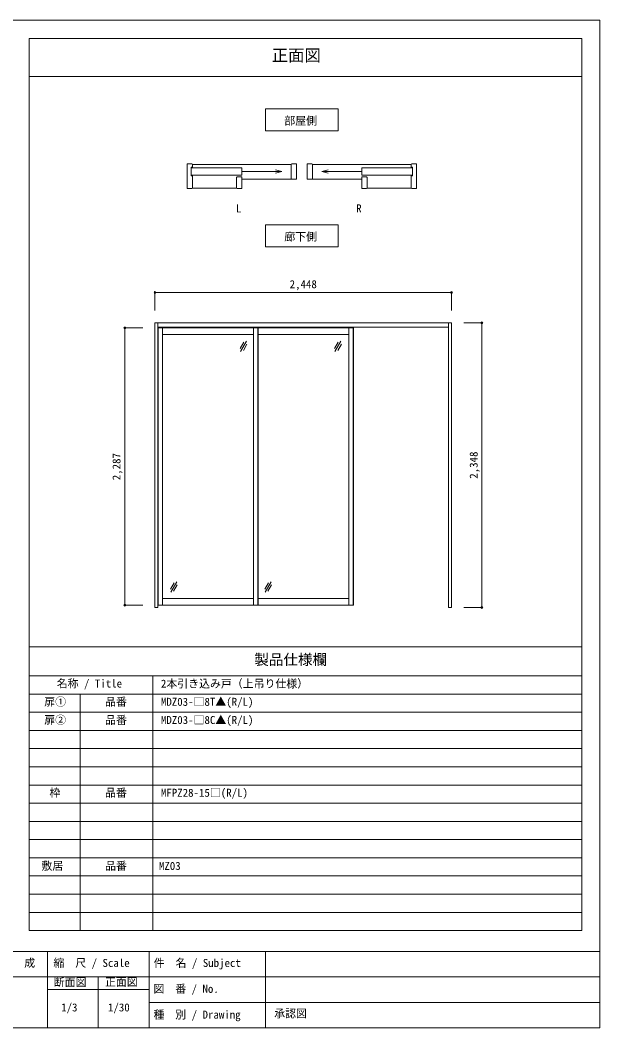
# Model space of a CAD drawing. Units: millimetres on the paper, enlarged 5 times, with parts at other scales. Extents: x -992 to 1008, y -685 to 700.
# Drawn here: x 210 to 1008, y -685 to 700 of the extents above; entities that cross this region are included whole.
import ezdxf
from ezdxf.enums import TextEntityAlignment as Align

# ---------------------------------------------------------------- set-up
doc = ezdxf.new("R2010")
doc.units = ezdxf.units.MM
doc.header["$LTSCALE"] = 5
doc.header["$PDMODE"] = 32
doc.header["$PDSIZE"] = 2.5
for name, color, linetype, lineweight in [('1-0_H-SYM', 7, 'Continuous', 20), ('1-1_0', 7, 'Continuous', 20), ('3-0', 7, 'Continuous', 20)]:
    doc.layers.add(name, color=color, linetype=linetype, lineweight=lineweight)
doc.styles.add('ＭＳ ゴシック', font='')
doc.styles.get('ＭＳ ゴシック').set_extended_font_data('MS Gothic')

msp = doc.modelspace()

# ---------------------------------------------------------------- linework, layer by layer
at = {"layer": '1-0_H-SYM'}
for p, q in [((222.5, -161.25), (222.5, 675)), ((395.501, 325.773), (803.501, 325.773)), ((845.168, 284.106), (845.168, -107.227)), ((353.834, 276.94), (353.834, -104.227)), ((222.5, -201.25), (982.5, -201.25))]:
    msp.add_line(p, q, dxfattribs=at)
at = {"layer": '1-1_0'}
for p, q in [((982.5, 675), (222.5, 675)), ((982.5, -551.25), (982.5, 675)), ((222.5, 622.5), (982.5, 622.5)), ((982.5, -161.25), (982.5, 622.5)), ((222.5, -551.25), (222.5, -161.25)), ((222.5, -161.25), (982.5, -161.25)), ((222.5, -161.25), (982.5, -161.25)), ((392.5, -551.25), (392.5, -201.25)), ((222.5, -226.25), (982.5, -226.25)), ((292.5, -551.25), (292.5, -226.25)), ((222.5, -251.25), (982.5, -251.25)), ((222.5, -276.25), (982.5, -276.25)), ((222.5, -301.25), (982.5, -301.25)), ((222.5, -326.25), (982.5, -326.25)), ((222.5, -351.25), (982.5, -351.25)), ((222.5, -376.25), (982.5, -376.25)), ((222.5, -401.25), (982.5, -401.25)), ((222.5, -426.25), (982.5, -426.25)), ((222.5, -451.25), (982.5, -451.25)), ((222.5, -476.25), (982.5, -476.25)), ((222.5, -501.25), (982.5, -501.25)), ((222.5, -526.25), (982.5, -526.25)), ((222.5, -551.25), (982.5, -551.25)), ((1007.5, -580), (-992.5, -580)), ((247.5, -580), (247.5, -685)), ((387.5, -580), (387.5, -685)), ((547.5, -580), (547.5, -685)), ((1007.5, -615), (-587.5, -615)), ((317.5, -615), (317.5, -685)), ((387.5, -632.5), (247.5, -632.5)), ((1007.5, -650), (387.5, -650))]:
    msp.add_line(p, q, dxfattribs=at)
msp.add_lwpolyline([(-992.5, -685), (1007.5, -685), (1007.5, 700), (-992.5, 700)], close=True, dxfattribs=at)
msp.add_lwpolyline([(222.5, -161.25), (222.5, 622.5), (982.5, 622.5)], dxfattribs=at)
at = {"layer": '3-0'}
for p, q in [((446.179, 502.594), (439.729, 502.594)), ((439.729, 468.394), (439.729, 502.594)), ((446.929, 501.694), (582.829, 501.694)), ((582.829, 501.844), (582.829, 481.294)), ((590.029, 481.294), (590.029, 502.594)), ((605.029, 481.294), (605.029, 502.594)), ((612.229, 501.844), (612.229, 481.294)), ((748.129, 501.694), (612.229, 501.694)), ((748.879, 502.594), (755.329, 502.594)), ((755.329, 468.394), (755.329, 502.594)), ((445.429, 497.794), (445.429, 486.019)), ((446.929, 497.794), (445.429, 497.794)), ((445.429, 496.894), (514.935, 496.894)), ((514.935, 486.994), (445.429, 486.994)), ((445.429, 486.019), (446.929, 486.019)), ((514.935, 496.894), (514.935, 486.994)), ((514.935, 491.944), (570.104, 491.944)), ((570.104, 491.944), (561.41, 494.273)), ((570.104, 491.944), (561.41, 489.614)), ((624.955, 491.944), (633.648, 494.273)), ((624.955, 491.944), (633.648, 489.614)), ((680.124, 491.944), (624.955, 491.944)), ((749.629, 496.894), (680.124, 496.894)), ((680.124, 496.894), (680.124, 486.994)), ((680.124, 486.994), (749.629, 486.994)), ((748.129, 497.794), (749.629, 497.794)), ((749.629, 486.019), (748.129, 486.019)), ((749.629, 497.794), (749.629, 486.019)), ((514.935, 468.394), (514.935, 484.594)), ((514.935, 481.294), (590.029, 481.294)), ((680.124, 481.294), (605.029, 481.294)), ((680.124, 468.394), (680.124, 484.594)), ((446.179, 468.394), (439.729, 468.394)), ((446.929, 469.294), (507.735, 469.294)), ((748.129, 469.294), (687.324, 469.294)), ((748.879, 468.394), (755.329, 468.394)), ((395.501, 300.773), (395.501, 325.773)), ((395.501, 325.773), (395.501, 300.773)), ((803.501, 325.773), (803.501, 300.773)), ((399.501, 284.106), (395.501, 284.106)), ((395.501, 284.106), (395.501, -107.227)), ((399.501, 284.106), (799.501, 284.106)), ((399.501, -107.227), (399.501, 284.106)), ((399.501, 278.106), (799.501, 278.106)), ((803.501, 284.106), (799.501, 284.106)), ((799.501, 284.106), (799.501, -107.227)), ((803.501, 284.106), (803.501, -107.227)), ((845.168, 284.106), (820.168, 284.106)), ((353.834, 276.94), (378.834, 276.94)), ((400.001, 276.94), (668.668, 276.94)), ((405.834, -104.227), (405.834, 276.94)), ((405.834, 267.773), (531.168, 267.773)), ((531.168, -104.227), (531.168, 276.94)), ((537.001, -104.227), (537.001, 276.94)), ((537.501, -104.227), (537.501, 276.94)), ((537.501, 267.773), (662.334, 267.773)), ((662.334, -104.227), (662.334, 276.94)), ((668.168, -104.227), (668.168, 276.94)), ((668.668, -104.227), (668.668, 276.94)), ((512.72, 248.686), (517.72, 257.347)), ((513.219, 244.55), (521.552, 258.983)), ((517.05, 246.186), (522.05, 254.847)), ((642.554, 248.686), (647.554, 257.347)), ((643.052, 244.55), (651.385, 258.983)), ((646.884, 246.186), (651.884, 254.847)), ((421.785, -73.474), (416.785, -82.134)), ((425.617, -71.837), (417.283, -86.271)), ((426.115, -75.974), (421.115, -84.634)), ((551.618, -73.474), (546.618, -82.134)), ((555.45, -71.837), (547.117, -86.271)), ((555.948, -75.974), (550.948, -84.634)), ((531.168, -95.06), (405.834, -95.06)), ((662.334, -95.06), (537.501, -95.06)), ((353.834, -104.227), (378.834, -104.227)), ((395.501, -107.227), (399.501, -107.227)), ((799.501, -107.227), (803.501, -107.227)), ((845.168, -107.227), (820.168, -107.227))]:
    msp.add_line(p, q, dxfattribs=at)
for points in [[(547.529, 577.966), (647.529, 577.966), (647.529, 547.966), (547.529, 547.966)], [(547.529, 388.623), (647.529, 388.623), (647.529, 418.623), (547.529, 418.623)]]:
    msp.add_lwpolyline(points, close=True, dxfattribs=at)
for points in [[(446.179, 502.594), (446.929, 501.844), (446.929, 497.794)], [(582.829, 501.844), (583.579, 502.594), (590.029, 502.594)], [(612.229, 501.844), (611.479, 502.594), (605.029, 502.594)], [(748.879, 502.594), (748.129, 501.844), (748.129, 497.794)], [(446.179, 468.394), (446.929, 469.144), (446.929, 486.019)], [(748.879, 468.394), (748.129, 469.144), (748.129, 486.019)], [(507.735, 469.144), (507.735, 483.844), (508.485, 484.594), (514.935, 484.594)], [(687.324, 469.144), (687.324, 483.844), (686.574, 484.594), (680.124, 484.594)], [(507.735, 469.144), (508.485, 468.394), (514.935, 468.394)], [(687.324, 469.144), (686.574, 468.394), (680.124, 468.394)], [(668.668, -104.227), (400.001, -104.227), (400.001, 276.94)]]:
    msp.add_lwpolyline(points, dxfattribs=at)
at = {"layer": '3-0', "color": 3}
for p in [(395.501, 325.773), (803.501, 325.773), (353.834, 276.94), (845.168, 284.106), (353.834, -104.227), (845.168, -107.227)]:
    msp.add_point(p, dxfattribs=at)

# ---------------------------------------------------------------- texts
at = {"layer": '1-1_0', "style": 'ＭＳ ゴシック'}
for s, height, p in [('正面図', 16.5, (556.119, 638.489)), ('製品仕様欄', 14.66, (532.198, -190.536)), ('名称 / Title', 11, (260.32, -220.528)), ('2本引き込み戸（上吊り仕様）', 11, (403.667, -220.682)), ('扉①', 11, (243.167, -245.682)), ('品番', 11, (326.833, -245.682)), ('MDZ03-□8T▲(R/L)', 11, (403.667, -245.682)), ('扉②', 11, (243.167, -270.682)), ('品番', 11, (326.833, -270.682)), ('MDZ03-□8C▲(R/L)', 11, (403.667, -270.682)), ('枠', 11, (250.333, -370.682)), ('品番', 11, (326.833, -370.682)), ('MFPZ28-15□(R/L)', 11, (403.667, -370.682)), ('敷居', 11, (239.325, -471.18)), ('品番', 11, (326.875, -471.25)), ('MZ03', 11, (400.928, -471.25)), ('作\u3000成', 11, (185.583, -604.606)), ('縮\u3000尺 / Scale', 11, (255.842, -604.606)), ('件\u3000名 / Subject', 11, (393.805, -604.618)), ('断面図', 11, (256.272, -631.073)), ('正面図', 11, (326.67, -630.718)), ('図\u3000番 / No.', 11, (393.387, -640.175)), ('1/3', 11, (266.458, -665.724)), ('1/30', 11, (330.833, -665.724)), ('種\u3000別 / Drawing', 11, (393.472, -675.643)), ('承認図', 11, (559.516, -674.048))]:
    msp.add_text(s, height=height, dxfattribs=at).set_placement(p, align=Align.BOTTOM_LEFT)
at = {"layer": '3-0', "style": 'ＭＳ ゴシック'}
for s, p in [('部屋側', (573.399, 552.966)), ('L', (506.959, 432.523)), ('R', (672.259, 432.523)), ('廊下側', (573.399, 393.623)), ('2,448', (580.751, 328.273))]:
    msp.add_text(s, height=11, dxfattribs=at).set_placement(p, align=Align.BOTTOM_LEFT)
for s, p in [('2,287', (351.334, 67.606)), ('2,348', (842.668, 69.69))]:
    msp.add_text(s, height=11, rotation=90, dxfattribs=at).set_placement(p, align=Align.BOTTOM_LEFT)

doc.saveas('drawing.dxf')
